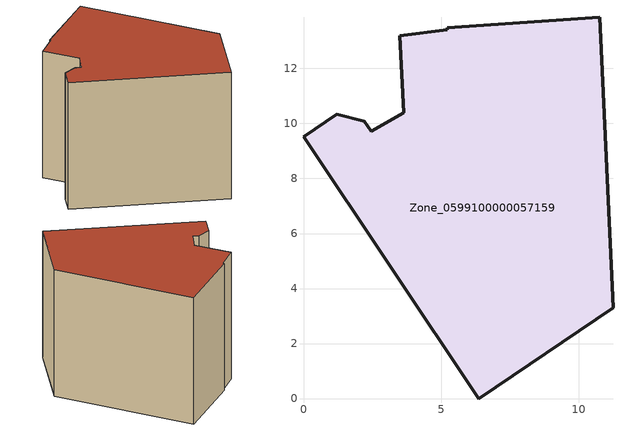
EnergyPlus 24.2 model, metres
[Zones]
Zone_0599100000057159
 floor ground (C_G): 5.23,13.49 10.77,13.85 11.25,3.3 6.37,0 0,9.51 1.21,10.33 2.2,10.08 2.46,9.71 3.65,10.39 3.49,13.19 5.23,13.41 z0
 wall outside (C_F): 6.37,0 11.25,3.3 10.77,13.85 5.23,13.49 5.23,13.41 3.49,13.19 3.65,10.39 2.46,9.71 2.2,10.08 1.21,10.33 0,9.51 6.37,0 z0:9.89
 roof outside (C_R): 10.77,13.85 5.23,13.49 5.23,13.41 3.49,13.19 3.65,10.39 2.46,9.71 2.2,10.08 1.21,10.33 0,9.51 6.37,0 11.25,3.3 z9.89
[BUILDING]
Pand.0599100000057159: North Axis=0; Terrain=City; Loads Convergence Tolerance Value=0.04; Temperature Convergence Tolerance Value=0.4; Solar Distribution=FullExterior; Maximum Number of Warmup Days=25; Minimum Number of Warmup Days=1
[Site:Location]
Rotterdam.The.Hague.AP_ZH_NLD Design_Conditions: Latitude=51.96; Longitude=4.45; Time Zone=1; Elevation=-4.5
[SITE:GROUNDTEMPERATURE:BUILDINGSURFACE]
18, 18, 18, 18, 18, 18, 18, 18, 18, 18, 18, 18
[MATERIAL] Thermal Absorptance=0.9; Solar Absorptance=0.7; Visible Absorptance=0.7
Name | Roughness | Thickness | Conductivity | Density | Specific Heat
G.TC.1946 | MediumSmooth | 0.15 | 1 | 540 | 1210
F.TC.1946 | Rough | 0.3 | 0.857143 | 1920 | 840
R.TC.1946 | MediumRough | 0.2 | 0.909091 | 1500 | 1000
[CONSTRUCTION]
C_G: G.TC.1946
C_F: F.TC.1946
C_R: R.TC.1946
[ZONE]
Zone_0599100000057159: Type=1; Multiplier=1; Ceiling Height=Autocalculate; Volume=Autocalculate; Floor Area=autocalculate; Part of Total Floor Area=Yes
[ZONEINFILTRATION:DESIGNFLOWRATE]
Infil_Zone_0599100000057159: Zone or ZoneList or Space or SpaceList=Zone_0599100000057159; Schedule=AlwaysOn; Design Flow Rate Calculation Method=Flow/Area; Flow Rate per Floor Area=0.003; Constant Term Coefficient=1; Temperature Term Coefficient=0; Velocity Term Coefficient=0; Velocity Squared Term Coefficient=0
[HVACTEMPLATE:ZONE:IDEALLOADSAIRSYSTEM]
Zone_0599100000057159: Maximum Heating Supply Air Temperature=50; Minimum Cooling Supply Air Temperature=13; Maximum Heating Supply Air Humidity Ratio=0.0156; Minimum Cooling Supply Air Humidity Ratio=0.0077; Heating Limit=NoLimit; Cooling Limit=NoLimit; Dehumidification Control Type=ConstantSensibleHeatRatio; Cooling Sensible Heat Ratio=0.7; Dehumidification Setpoint=60; Humidification Control Type=None; Humidification Setpoint=30; Outdoor Air Method=None; Outdoor Air Flow Rate per Person=0.00944; Outdoor Air Flow Rate per Zone Floor Area=0; Outdoor Air Flow Rate per Zone=0; Demand Controlled Ventilation Type=None; Outdoor Air Economizer Type=NoEconomizer; Heat Recovery Type=None; Sensible Heat Recovery Effectiveness=0.7; Latent Heat Recovery Effectiveness=0.65
[ZONECONTROL:THERMOSTAT]
ThermostatControl_Zone_0599100000057159: Zone or ZoneList=Zone_0599100000057159; Control Type Schedule=DualSetpointControlType; Control 1=Thermostat_Zone_0599100000057159; Temperature Difference Between Cutout And Setpoint=0
[THERMOSTATSETPOINT:DUALSETPOINT]
Thermostat_Zone_0599100000057159: Heating Setpoint Temperature Schedule=HeatingSetpoint_Zone_0599100000057159; Cooling Setpoint Temperature Schedule=CoolingSetpoint_Zone_0599100000057159
[SCHEDULE:COMPACT]
HeatingSetpoint_Zone_0599100000057159: Through: 12/31, For: AllDays, Until: 24:00, 21
CoolingSetpoint_Zone_0599100000057159: Through: 12/31, For: AllDays, Until: 24:00, 24
DualSetpointControlType: Through: 12/31, For: AllDays, Until: 24:00, 4
AlwaysOn: Through: 12/31, For: AllDays, Until: 24:00, 1
